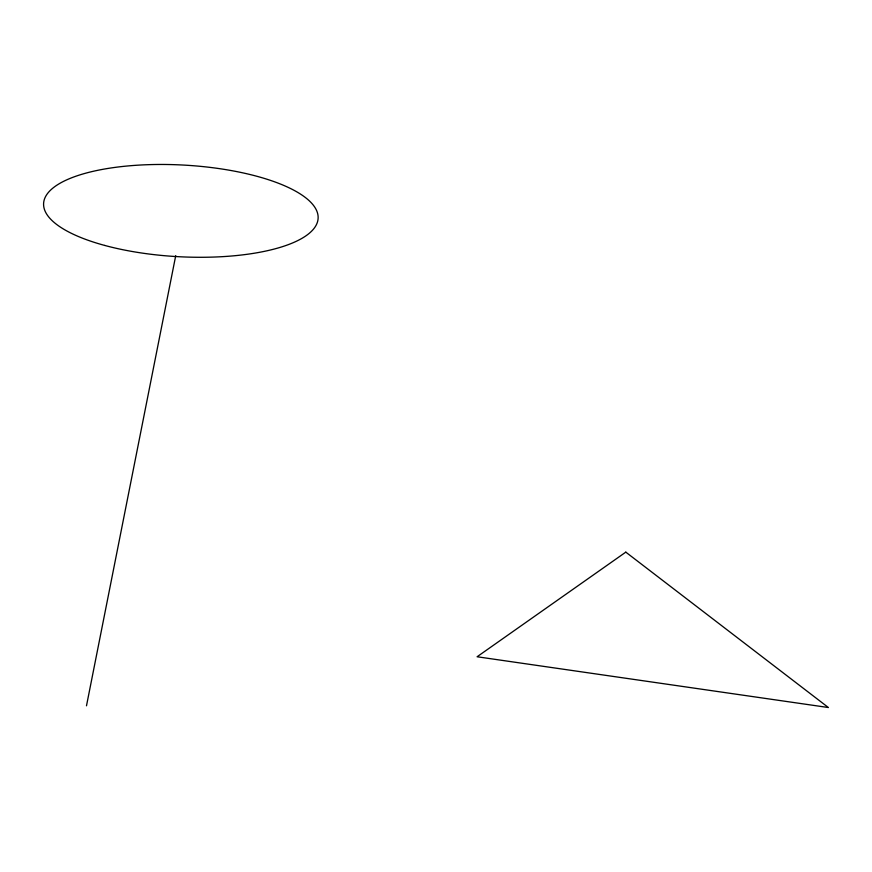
<?xml version="1.0" encoding="UTF-8"?>
<svg xmlns="http://www.w3.org/2000/svg" width="872" height="872" viewBox="0 0 872 872"><rect width="100%" height="100%" fill="white"/><g stroke="black" fill="none" stroke-linecap="round" stroke-linejoin="round"><path stroke-width="1.31" d="M86.492 705.797L175.73 255.67M625.802 552.139L477.104 656.758L828.4 707.53L625.802 552.139M104.76 245.446A137.449 45.878 3.1 0 0 317.855 220.409A137.449 45.878 3.1 0 0 119.987 166.77A137.449 45.878 3.1 0 0 104.76 245.446"/></g></svg>
